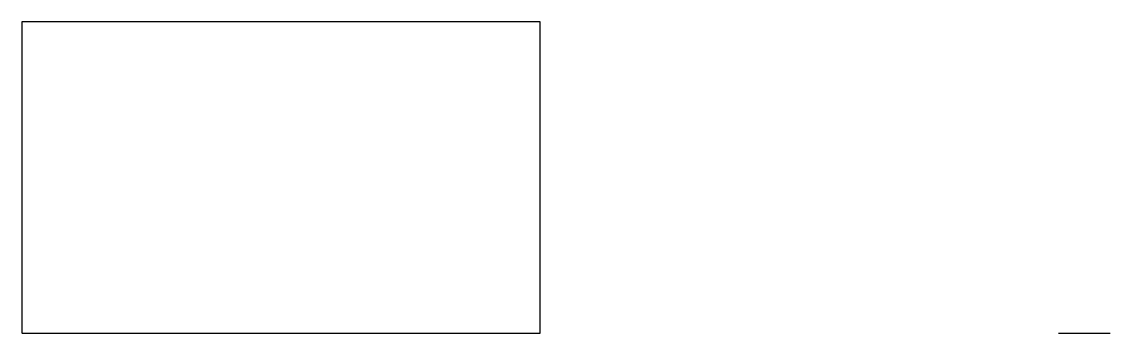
# Model space of a CAD drawing. Header units: millimetres. Extents: x 0 to 210, y 0 to 60.
import ezdxf

# ---------------------------------------------------------------- set-up
doc = ezdxf.new("R2010")
doc.units = ezdxf.units.MM

msp = doc.modelspace()

# ---------------------------------------------------------------- linework, layer by layer
at = {"layer": 'CUT'}
msp.add_line((200, 0), (210, 0), dxfattribs=at)
msp.add_line((200, 0), (210, 0), dxfattribs=at)
msp.add_lwpolyline([(0, 0), (100, 0), (100, 60), (0, 60), (0, 0.1)], dxfattribs=at)

doc.saveas('drawing.dxf')
